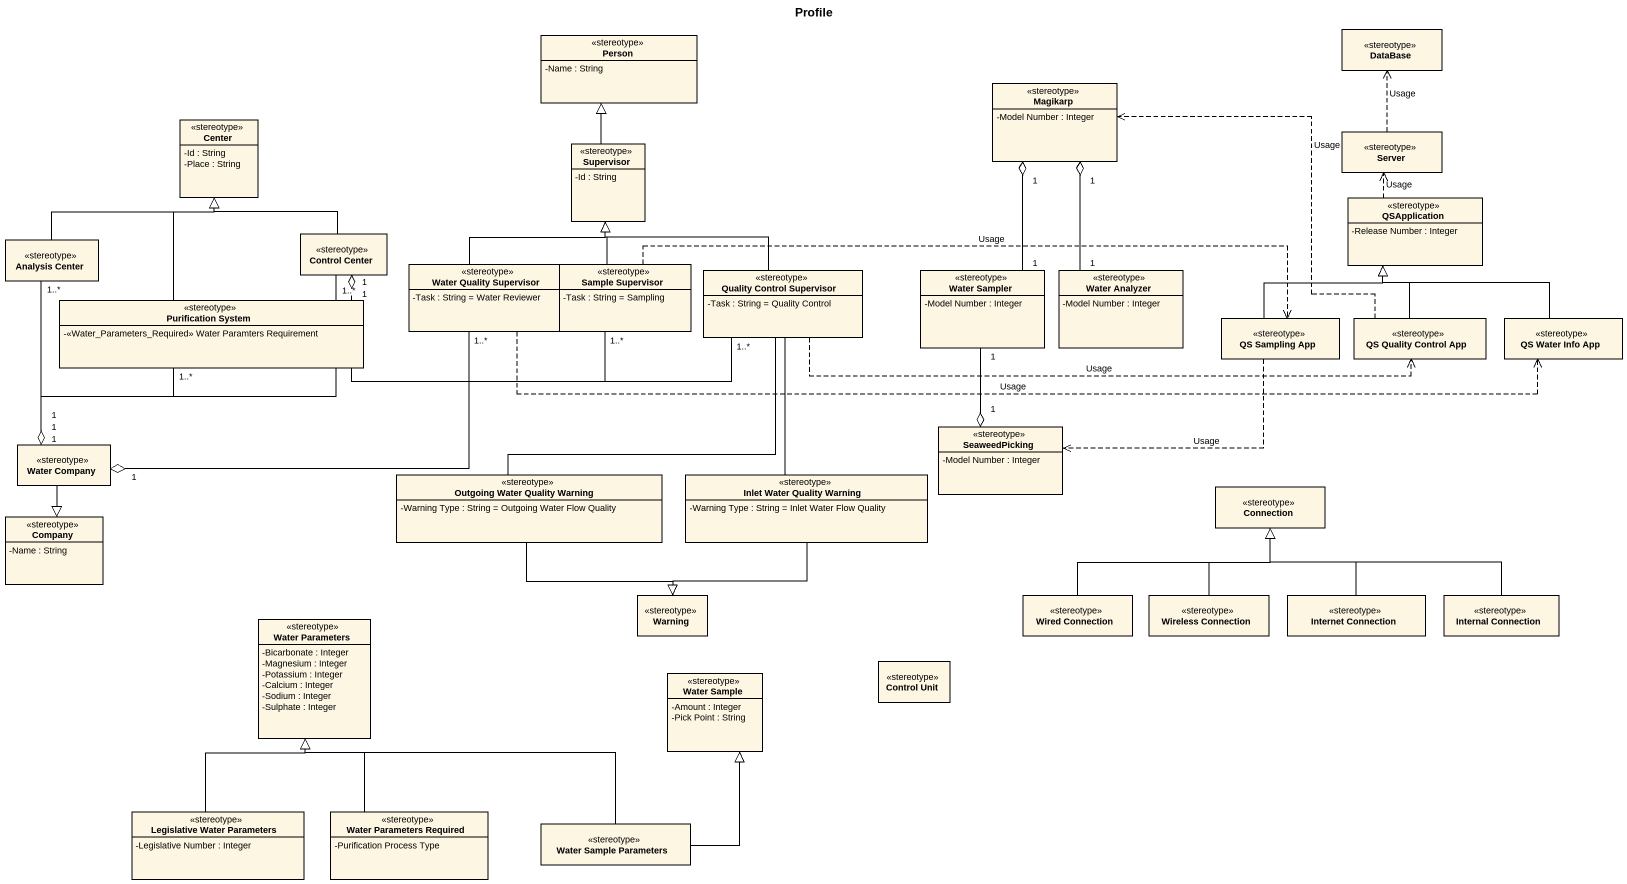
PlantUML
@startuml
title Profile
hide circle
hide empty members
skinparam classAttributeIconSize 0
class "Person" as Person_ <<stereotype>> {
  -Name : String
}
class "DataBase" as DataBase_ <<stereotype>>
class Magikarp <<stereotype>> {
  -Model Number : Integer
}
class Center <<stereotype>> {
  -Id : String
  -Place : String
}
class Supervisor <<stereotype>> {
  -Id : String
}
class Server <<stereotype>>
class QSApplication <<stereotype>> {
  -Release Number : Integer
}
class "Analysis Center" as Analysis_Center <<stereotype>>
class "Control Center" as Control_Center <<stereotype>>
class "Water Quality Supervisor" as Water_Quality_Supervisor <<stereotype>> {
  -Task : String = Water Reviewer
}
class "Sample Supervisor" as Sample_Supervisor <<stereotype>> {
  -Task : String = Sampling
}
class "Quality Control Supervisor" as Quality_Control_Supervisor <<stereotype>> {
  -Task : String = Quality Control
}
class "Water Sampler" as Water_Sampler <<stereotype>> {
  -Model Number : Integer
}
class "Water Analyzer" as Water_Analyzer <<stereotype>> {
  -Model Number : Integer
}
class "Purification System" as Purification_System <<stereotype>> {
  -<<Water_Parameters_Required>> Water Paramters Requirement
}
class "QS Sampling App" as QS_Sampling_App <<stereotype>>
class "QS Quality Control App" as QS_Quality_Control_App <<stereotype>>
class "QS Water Info App" as QS_Water_Info_App <<stereotype>>
class SeaweedPicking <<stereotype>> {
  -Model Number : Integer
}
class "Water Company" as Water_Company <<stereotype>>
class "Outgoing Water Quality Warning" as Outgoing_Water_Quality <<stereotype>> {
  -Warning Type : String = Outgoing Water Flow Quality
}
class "Inlet Water Quality Warning" as Inlet_Water_Quality_Warning <<stereotype>> {
  -Warning Type : String = Inlet Water Flow Quality
}
class Connection <<stereotype>>
class Company <<stereotype>> {
  -Name : String
}
class "Water Parameters" as Water_Parameters <<stereotype>> {
  -Bicarbonate : Integer
  -Magnesium : Integer
  -Potassium : Integer
  -Calcium : Integer
  -Sodium : Integer
  -Sulphate : Integer
}
class Warning <<stereotype>>
class "Wired Connection" as Wired_Connection <<stereotype>>
class "Wireless Connection" as Wireless_Connection <<stereotype>>
class "Internet Connection" as Internet_Connection <<stereotype>>
class "Internal Connection" as Internal_Connection <<stereotype>>
class "Control Unit" as Control_Unit <<stereotype>>
class "Water Sample" as Water_Sample <<stereotype>> {
  -Amount : Integer
  -Pick Point : String
}
class "Legislative Water Parameters" as Legislative_Water_Parameters <<stereotype>> {
  -Legislative Number : Integer
}
class "Water Parameters Required" as Water_Parameters_Required <<stereotype>> {
  -Purification Process Type
}
class "Water Sample Parameters" as Water_Sample_Parameters <<stereotype>>
Supervisor -up-|> Person_
Server .up.> DataBase_ : Usage
QSApplication .up.> Server : Usage
Analysis_Center -up-|> Center
Control_Center -up-|> Center
Water_Quality_Supervisor -up-|> Supervisor
Water_Quality_Supervisor .right.> QS_Water_Info_App : Usage
Water_Quality_Supervisor "1..*" -left-o "1" Water_Company
Sample_Supervisor -up-|> Supervisor
Sample_Supervisor "1..*" -left-o "1" Control_Center
Sample_Supervisor .right.> QS_Sampling_App : Usage
Quality_Control_Supervisor -up-|> Supervisor
Quality_Control_Supervisor "1..*" -left-o "1" Control_Center
Quality_Control_Supervisor .right.> QS_Quality_Control_App : Usage
Water_Sampler "1" -up-o "1" Magikarp
Water_Sampler "1" --o "1" SeaweedPicking
Water_Analyzer "1" -up-o "1" Magikarp
Purification_System -up-|> Center
QS_Sampling_App -up-|> QSApplication
QS_Sampling_App .left.> SeaweedPicking : Usage
QS_Quality_Control_App .left.> Magikarp : Usage
QS_Quality_Control_App -up-|> QSApplication
QS_Water_Info_App -up-|> QSApplication
Water_Company "1" o-up- "1..*" Analysis_Center
Water_Company "1" o-up- "1..*" Control_Center
Water_Company "1" o-up- "1..*" Purification_System
Water_Company --|> Company
Outgoing_Water_Quality -up- Quality_Control_Supervisor
Outgoing_Water_Quality --|> Warning
Inlet_Water_Quality_Warning -up- Quality_Control_Supervisor
Inlet_Water_Quality_Warning --|> Warning
Wired_Connection -right-|> Connection
Wireless_Connection -up-|> Connection
Internet_Connection -up-|> Connection
Internal_Connection -left-|> Connection
Legislative_Water_Parameters -up-|> Water_Parameters
Water_Parameters_Required -up-|> Water_Parameters
Water_Sample_Parameters -left-|> Water_Parameters
Water_Sample_Parameters -up-|> Water_Sample
@enduml
